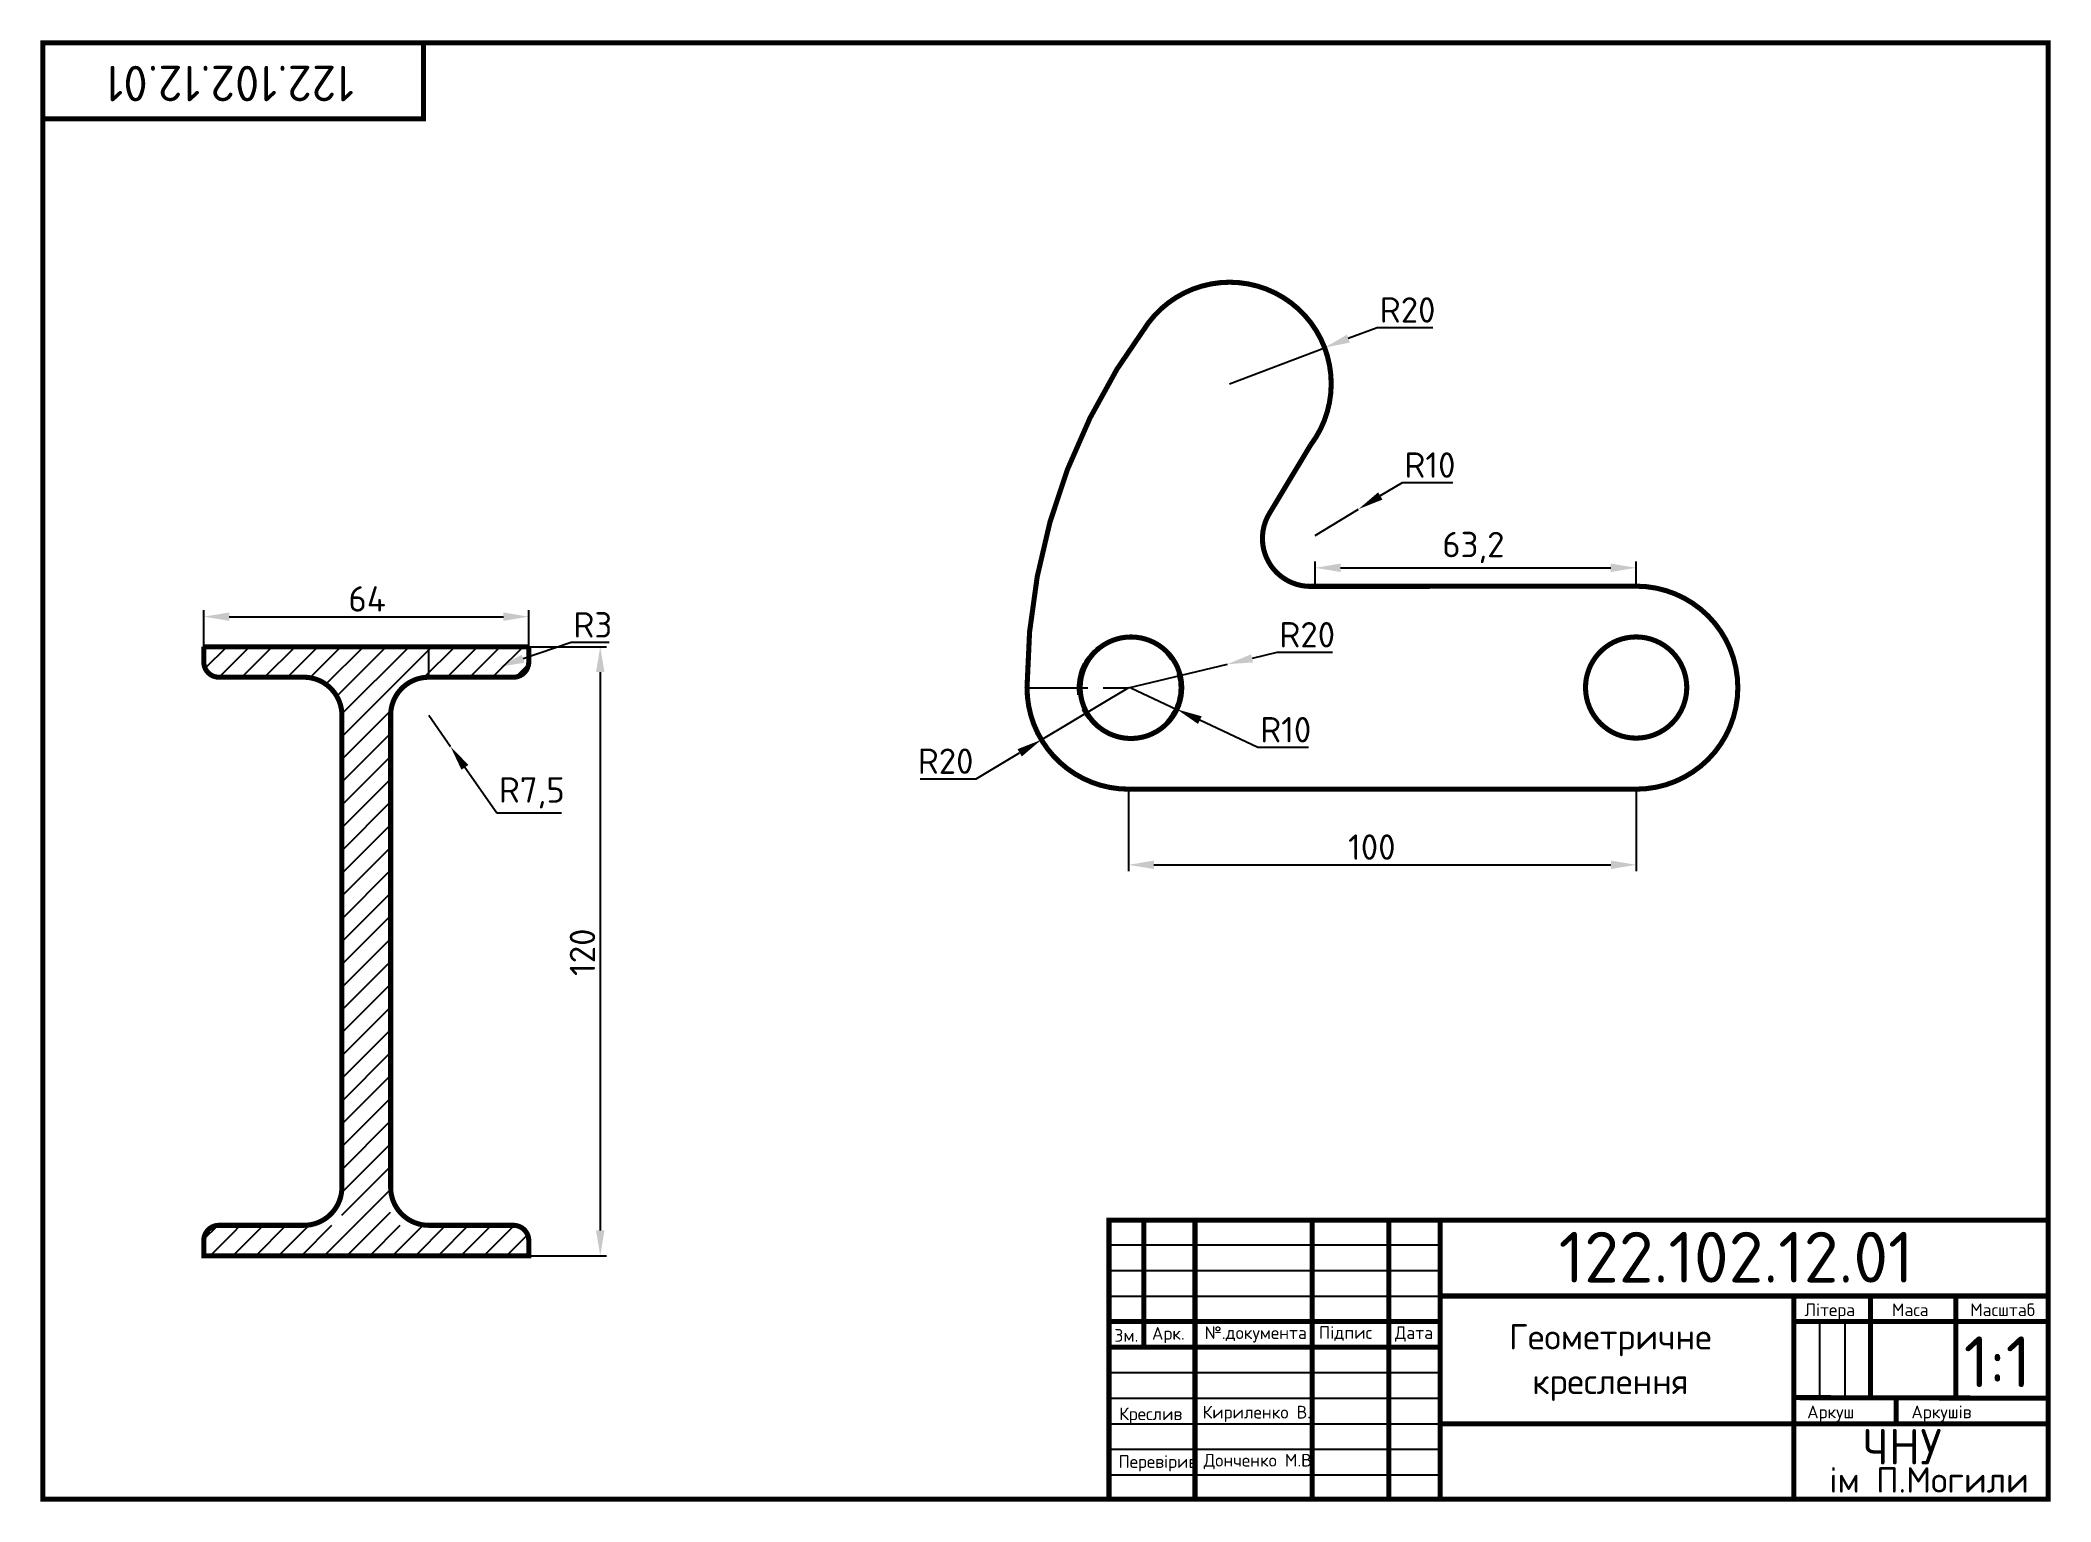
# Model space of a CAD drawing. Header units: millimetres. Extents: x 20 to 416, y 4 to 292.
import ezdxf
from ezdxf.enums import TextEntityAlignment as Align

# ---------------------------------------------------------------- set-up
doc = ezdxf.new("R2010")
doc.units = ezdxf.units.MM
doc.header["$PDMODE"] = 34
doc.header["$PDSIZE"] = -3
doc.linetypes.add('ACAD_ISO02W100', pattern=[15, 12, -3])
for name, color, linetype in [('Контур', 7, 'Continuous'), ('Розміри', 5, 'Continuous'), ('Штрихові', 114, 'ACAD_ISO02W100')]:
    doc.layers.add(name, color=color, linetype=linetype)
doc.styles.get("Standard").update_dxf_attribs({"font": 'isocpeur.ttf'})
doc.dimstyles.new('ESKD_', dxfattribs={"dimtxt": 5, "dimasz": 5, "dimexe": 1.25, "dimexo": 0, "dimgap": 1, "dimtad": 1, "dimtoh": 1, "dimdec": 1, "dimtxsty": 'Standard', "dimcen": 2.5, "dimclrd": 256, "dimclre": 256, "dimclrt": 256, "dimadec": 0, "dimazin": 0, "dimtfac": 1, "dimtdec": 1, "dimtmove": 0, "dimatfit": 3, "dimfxl": 1, "dimtfillclr": 256, "dimlwd": -1, "dimlwe": -1, "dimarcsym": 0})

# ---------------------------------------------------------------- blocks, each defined once
blk = doc.blocks.new('*D1')
at = {"layer": 'Defpoints', "color": 0, "transparency": 16777216}
for p in [(115.72, 178.91), (51.72, 172.98), (115.72, 172.98)]:
    blk.add_point(p, dxfattribs=at)
at = {"layer": 'Розміри', "transparency": 16777216}
for p, q in [((51.72, 172.98), (51.72, 180.16)), ((56.72, 178.91), (110.72, 178.91)), ((115.72, 172.98), (115.72, 180.16))]:
    blk.add_line(p, q, dxfattribs=at)
for points in [[(56.72, 179.74), (56.72, 178.08), (51.72, 178.91)], [(110.72, 179.74), (110.72, 178.08), (115.72, 178.91)]]:
    blk.add_solid(points, dxfattribs=at)
at = {"layer": 'Розміри', "transparency": 16777216, "insert": (83.9, 182.41), "char_height": 5, "attachment_point": 5}
blk.add_mtext('64', dxfattribs=at)
blk = doc.blocks.new('*D2')
at = {"layer": 'Defpoints', "color": 0, "transparency": 16777216}
for p in [(115.72, 172.98), (115.72, 52.98), (129.8, 52.98)]:
    blk.add_point(p, dxfattribs=at)
at = {"layer": 'Розміри', "transparency": 16777216}
for p, q in [((115.72, 172.98), (131.05, 172.98)), ((129.8, 167.98), (129.8, 57.98)), ((115.72, 52.98), (131.05, 52.98))]:
    blk.add_line(p, q, dxfattribs=at)
for points in [[(128.97, 167.98), (130.64, 167.98), (129.8, 172.98)], [(128.97, 57.98), (130.64, 57.98), (129.8, 52.98)]]:
    blk.add_solid(points, dxfattribs=at)
at = {"layer": 'Розміри', "transparency": 16777216, "insert": (126.3, 112.79), "char_height": 5, "attachment_point": 5, "rotation": 90}
blk.add_mtext('120', dxfattribs=at)
blk = doc.blocks.new('*D3')
at = {"layer": 'Defpoints', "color": 0, "transparency": 16777216}
for p in [(96.02, 159.48), (100.3, 153.33)]:
    blk.add_point(p, dxfattribs=at)
at = {"layer": 'Розміри', "transparency": 16777216}
for p, q in [((96.02, 159.48), (100.3, 153.33)), ((109.44, 140.19), (103.16, 149.22)), ((122.19, 140.19), (109.44, 140.19))]:
    blk.add_line(p, q, dxfattribs=at)
blk.add_solid([(103.84, 149.7), (102.47, 148.75), (100.3, 153.33)], dxfattribs=at)
at = {"layer": 'Розміри', "transparency": 16777216, "insert": (116.32, 144.19), "char_height": 5, "attachment_point": 5}
blk.add_mtext('R7,5', dxfattribs=at)
blk = doc.blocks.new('*D4')
at = {"layer": 'Defpoints', "color": 0, "transparency": 16777216}
for p in [(109.87, 169.03), (112.72, 169.98)]:
    blk.add_point(p, dxfattribs=at)
at = {"layer": 'Розміри', "transparency": 16777216}
for p, q in [((124.09, 173.8), (114.61, 170.62)), ((131.59, 173.8), (124.09, 173.8))]:
    blk.add_line(p, q, dxfattribs=at)
blk.add_solid([(114.35, 171.41), (114.88, 169.83), (109.87, 169.03)], dxfattribs=at)
at = {"layer": 'Розміри', "transparency": 16777216, "insert": (128.34, 177.3), "char_height": 5, "attachment_point": 5}
blk.add_mtext('R3', dxfattribs=at)
blk = doc.blocks.new('*D5')
at = {"layer": 'Defpoints', "color": 0, "transparency": 16777216}
for p in [(233.86, 144.92), (333.86, 144.92), (333.86, 130.01)]:
    blk.add_point(p, dxfattribs=at)
at = {"layer": 'Розміри', "transparency": 16777216}
for p, q in [((233.86, 144.92), (233.86, 128.76)), ((333.86, 144.92), (333.86, 128.76)), ((238.86, 130.01), (328.86, 130.01))]:
    blk.add_line(p, q, dxfattribs=at)
for points in [[(238.86, 130.85), (238.86, 129.18), (233.86, 130.01)], [(328.86, 130.85), (328.86, 129.18), (333.86, 130.01)]]:
    blk.add_solid(points, dxfattribs=at)
at = {"layer": 'Розміри', "transparency": 16777216, "insert": (281.77, 133.51), "char_height": 5, "attachment_point": 5}
blk.add_mtext('100', dxfattribs=at)
blk = doc.blocks.new('*D6')
at = {"layer": 'Defpoints', "color": 0, "transparency": 16777216}
for p in [(333.83, 188.54), (270.61, 184.92), (333.83, 184.92)]:
    blk.add_point(p, dxfattribs=at)
at = {"layer": 'Розміри', "transparency": 16777216}
for p, q in [((270.61, 184.92), (270.61, 189.79)), ((275.61, 188.54), (328.83, 188.54)), ((333.83, 184.92), (333.83, 189.79))]:
    blk.add_line(p, q, dxfattribs=at)
for points in [[(275.61, 189.37), (275.61, 187.7), (270.61, 188.54)], [(328.83, 189.37), (328.83, 187.7), (333.83, 188.54)]]:
    blk.add_solid(points, dxfattribs=at)
at = {"layer": 'Розміри', "transparency": 16777216, "insert": (301.77, 192.54), "char_height": 5, "attachment_point": 5}
blk.add_mtext('63,2', dxfattribs=at)
blk = doc.blocks.new('*D7')
at = {"layer": 'Defpoints', "color": 0, "transparency": 16777216}
for p in [(279.17, 200.11), (270.61, 194.92)]:
    blk.add_point(p, dxfattribs=at)
at = {"layer": 'Розміри', "transparency": 16777216}
for p, q in [((287.72, 205.29), (283.44, 202.7)), ((297.72, 205.29), (287.72, 205.29)), ((270.61, 194.92), (279.17, 200.11))]:
    blk.add_line(p, q, dxfattribs=at)
blk.add_solid([(283.01, 203.41), (283.87, 201.98), (279.17, 200.11)], dxfattribs=at)
at = {"layer": 'Розміри', "transparency": 16777216, "insert": (293.22, 208.79), "char_height": 5, "attachment_point": 5}
blk.add_mtext('R10', dxfattribs=at)
blk = doc.blocks.new('*D8')
at = {"layer": 'Defpoints', "color": 0, "transparency": 16777216}
for p in [(272.47, 231.91), (253.77, 224.81)]:
    blk.add_point(p, dxfattribs=at)
at = {"layer": 'Розміри', "transparency": 16777216}
for p, q in [((282.82, 235.85), (277.14, 233.69)), ((293.82, 235.85), (282.82, 235.85)), ((253.77, 224.81), (272.47, 231.91))]:
    blk.add_line(p, q, dxfattribs=at)
blk.add_solid([(276.85, 234.47), (277.44, 232.91), (272.47, 231.91)], dxfattribs=at)
at = {"layer": 'Розміри', "transparency": 16777216, "insert": (288.82, 239.35), "char_height": 5, "attachment_point": 5}
blk.add_mtext('R20', dxfattribs=at)
blk = doc.blocks.new('*D9')
at = {"layer": 'Defpoints', "color": 0, "transparency": 16777216}
for p in [(253.32, 169.54), (233.86, 164.92)]:
    blk.add_point(p, dxfattribs=at)
at = {"layer": 'Розміри', "transparency": 16777216}
for p, q in [((263.05, 171.85), (258.18, 170.7)), ((274.05, 171.85), (263.05, 171.85)), ((233.86, 164.92), (253.32, 169.54))]:
    blk.add_line(p, q, dxfattribs=at)
blk.add_solid([(257.99, 171.51), (258.38, 169.89), (253.32, 169.54)], dxfattribs=at)
at = {"layer": 'Розміри', "transparency": 16777216, "insert": (269.05, 175.35), "char_height": 5, "attachment_point": 5}
blk.add_mtext('R20', dxfattribs=at)
blk = doc.blocks.new('*D10')
at = {"layer": 'Defpoints', "color": 0, "transparency": 16777216}
for p in [(234.33, 164.91), (243.38, 160.65)]:
    blk.add_point(p, dxfattribs=at)
at = {"layer": 'Розміри', "transparency": 16777216}
for p, q in [((234.33, 164.91), (243.38, 160.65)), ((259.32, 153.14), (247.9, 158.52)), ((269.32, 153.14), (259.32, 153.14))]:
    blk.add_line(p, q, dxfattribs=at)
blk.add_solid([(248.25, 159.28), (247.54, 157.77), (243.38, 160.65)], dxfattribs=at)
at = {"layer": 'Розміри', "transparency": 16777216, "insert": (264.82, 156.64), "char_height": 5, "attachment_point": 5}
blk.add_mtext('R10', dxfattribs=at)
blk = doc.blocks.new('*D11')
at = {"transparency": 16777216}
for p, q in [((233.86, 164.92), (216.7, 154.65)), ((203.83, 146.94), (212.41, 152.08)), ((192.83, 146.94), (203.83, 146.94))]:
    blk.add_line(p, q, dxfattribs=at)
blk.add_solid([(211.98, 152.8), (212.84, 151.37), (216.7, 154.65)], dxfattribs=at)
at = {"layer": 'Defpoints', "color": 0, "transparency": 16777216}
for p in [(233.86, 164.92), (216.7, 154.65)]:
    blk.add_point(p, dxfattribs=at)
at = {"transparency": 16777216, "insert": (197.83, 150.44), "char_height": 5, "attachment_point": 5}
blk.add_mtext('R20', dxfattribs=at)

msp = doc.modelspace()

# ---------------------------------------------------------------- hatches: boundary and pattern name
at = {"layer": 'Контур'}
h = msp.add_hatch(dxfattribs=at)
h.set_pattern_fill('ANSI31', color=256)
h.paths.add_polyline_path([(78.92, 172.98), (54.72, 172.98, -0.414214), (57.72, 169.98, -0.414214), (54.72, 166.98), (71.42, 166.98, -0.414214), (78.92, 159.48)])
h.paths.add_polyline_path([(83.72, 172.98), (78.92, 172.98), (78.92, 159.48), (78.92, 58.98), (83.72, 58.98)])
h.paths.add_polyline_path([(88.52, 172.98), (83.72, 172.98), (83.72, 58.98), (88.52, 58.98)])
h.paths.add_polyline_path([(96.02, 172.98), (88.52, 172.98), (88.52, 159.48, -0.414214), (96.02, 166.98)])
h.paths.add_polyline_path([(112.72, 172.98), (96.02, 172.98), (96.02, 166.98), (112.75, 166.98, -0.417178), (109.72, 169.98, -0.414214)])
h.paths.add_polyline_path([(109.72, 169.98, 1), (115.72, 169.98, 1)])
h.paths.add_polyline_path([(57.72, 169.98, 0.414214), (54.72, 172.98, 0.414214), (51.72, 169.98, 1)])
h.paths.add_polyline_path([(51.72, 55.98, 1), (57.72, 55.98, 1)])
h.paths.add_polyline_path([(78.92, 58.98), (54.72, 58.98, -0.414214), (57.72, 55.98, -0.414214), (54.72, 52.98), (78.92, 52.98)])
h.paths.add_polyline_path([(83.72, 58.98), (78.92, 58.98), (78.92, 52.98), (83.72, 52.98)])
h.paths.add_polyline_path([(88.52, 58.98), (83.72, 58.98), (83.72, 52.98), (88.52, 52.98)])
h.paths.add_polyline_path([(112.72, 58.98), (88.52, 58.98), (88.52, 52.98), (112.72, 52.98, -0.414214), (109.72, 55.98, -0.414214)])
h.paths.add_polyline_path([(115.72, 55.98, 0.414214), (112.72, 58.98, 0.414214), (109.72, 55.98, 0.414214), (112.72, 52.98, 0.414214)])

# ---------------------------------------------------------------- linework, layer by layer
for p, q in [((96.02, 166.98), (96.02, 172.98)), ((236.86, 60), (236.86, 34.98)), ((246.94, 60), (246.94, 5)), ((270.02, 60), (270.02, 5)), ((285.13, 60), (285.13, 5)), ((295.21, 60), (295.21, 5)), ((230, 55.12), (295.21, 55.12)), ((230, 50.09), (295.21, 50.09)), ((230, 45.05), (295.21, 45.05)), ((415, 45.05), (295.21, 45.05)), ((364.88, 45.05), (364.88, 5)), ((379.99, 45.05), (379.99, 24.91)), ((396.78, 45.05), (396.78, 24.91)), ((230, 40.02), (295.21, 40.02)), ((415, 40.02), (364.88, 40.02)), ((369.92, 40.02), (369.92, 24.91)), ((374.96, 40.02), (374.96, 24.91)), ((230, 34.98), (295.21, 34.98)), ((230, 29.95), (295.21, 29.95)), ((230, 24.91), (295.21, 24.91)), ((415, 24.91), (364.88, 24.91)), ((385.03, 19.88), (385.03, 24.91)), ((396.78, 24.91), (396.78, 24.91)), ((230, 19.88), (295.21, 19.88)), ((415, 19.88), (295.21, 19.88)), ((230, 14.85), (295.21, 14.85)), ((230, 9.81), (295.21, 9.81))]:
    msp.add_line(p, q, dxfattribs=at)
at = {"layer": 'Контур', "const_width": 1}
for points in [[(20, 5), (415, 5), (415, 292), (20, 292)], [(20, 277), (95, 277), (95, 292), (20, 292)]]:
    msp.add_lwpolyline(points, close=True, dxfattribs=at)
for points in [[(213.86, 164.92, -0.161908), (237.76, 236.79, -0.443866), (267.29, 239.55, -0.387334), (269.7, 212.71, 4.227422)], [(269.7, 212.71), (261.58, 199.21, 0.616883), (270.61, 184.92, -0.07662)], [(233.86, 144.92), (333.86, 144.92, 1), (333.86, 184.92, 0.506467)], [(234.36, 174.91, -1.022373), (233.86, 154.92, -0.978117), (234.36, 174.91, 0.219737)], [(333.86, 174.92, -2.404394), (323.86, 164.92, -0.415905), (333.86, 174.92, -0.590299)], [(51.72, 172.98), (115.72, 172.98, -2.845887)], [(51.72, 172.98), (51.72, 169.98, 0.414214), (54.72, 166.98), (71.42, 166.98, -0.414214), (78.92, 159.48), (78.92, 66.48, -0.414214), (71.42, 58.98, -3.134347)], [(115.72, 172.98), (115.72, 169.98, -0.414214), (112.72, 166.98)], [(96.02, 166.98, 0.414214), (88.52, 159.48, -0.519834)], [(233.86, 144.92, -0.414214), (213.86, 164.92, -35.645918)], [(88.52, 159.48), (88.52, 66.48, 0.414214), (96.02, 58.98)], [(96.02, 58.98), (112.72, 58.98, -0.414214), (115.72, 55.98), (115.72, 52.98), (51.72, 52.98), (51.72, 55.98, -0.414214), (54.72, 58.98), (71.42, 58.98)]]:
    msp.add_lwpolyline(points, format="xyb", dxfattribs=at)
for points in [[(269.68, 184.88), (333.86, 184.92)], [(112.75, 166.98), (96.02, 166.98)], [(415, 5), (415, 60), (230, 60), (230, 5)], [(236.86, 34.98), (236.86, 60)], [(246.94, 5), (246.94, 60)], [(270.02, 5), (270.02, 60)], [(285.13, 5), (285.13, 60)], [(295.21, 5), (295.21, 60)], [(295.21, 45.05), (415, 45.05)], [(364.88, 5), (364.88, 45.05)], [(379.99, 24.91), (379.99, 45.05)], [(396.78, 24.95), (396.78, 45.05)], [(230, 40.02), (295.21, 40.02)], [(415, 40.02), (364.88, 40.02)], [(230, 34.98), (295.21, 34.98)], [(364.88, 25.03), (415, 24.91)], [(385.03, 19.88), (385.03, 24.91)], [(295.21, 19.88), (415, 19.88)]]:
    msp.add_lwpolyline(points, dxfattribs=at)
at = {"layer": 'Контур'}
msp.add_circle((333.86, 164.92), 10, dxfattribs=at)
at = {"layer": 'Штрихові'}
for q in [(213.86, 164.92), (233.86, 164.92)]:
    msp.add_line((213.86, 164.92), q, dxfattribs=at)
msp.add_circle((233.86, 164.92), 10, dxfattribs=at)

# ---------------------------------------------------------------- texts
at = {"layer": 'Контур'}
msp.add_text('122.102.12.01', height=7, rotation=180, dxfattribs=at).set_placement((81.3, 287.46))
for s, height, p in [('122.102.12.01', 10, (318.58, 47.7)), ('Зм.', 2.5, (231.08, 36.04)), ('Арк.', 2.5, (238.47, 36.45)), ('№.документа', 2.5, (248.85, 36.57)), ('Підпис', 2.5, (271.36, 36.6)), ('Дата', 2.5, (286.32, 36.57)), ('1:1', 10, (398.36, 27.09)), ('Креслив', 2.5, (232, 20.59)), ('Кириленко В.', 2.5, (248.42, 20.91)), ('Аркушів', 2.5, (388.05, 20.96)), ('ЧНУ', 7, (378.44, 11.86)), ('Перевірив', 2.5, (231.87, 11.18)), ('Донченко М.В.', 2.5, (248.67, 11.44)), ('ім П.Могили', 5, (371.9, 6.31))]:
    msp.add_text(s, height=height, dxfattribs=at).set_placement(p)
for s, height, p in [('Літера', 2.5, (371.97, 41.08)), ('Маса', 2.5, (387.83, 41.08)), ('Масштаб', 2.5, (406.01, 41.08)), ('Геометричне', 5, (328.75, 34.52)), ('креслення', 5, (328.75, 25.73)), ('Аркуш', 2.5, (372.17, 20.96))]:
    msp.add_text(s, height=height, dxfattribs=at).set_placement(p, align=Align.CENTER)

# ---------------------------------------------------------------- dimensions: what is measured, and where the dimension line sits
dim = msp.add_radius_dim(center=(233.86, 164.92), mpoint=(216.7, 154.65), dimstyle='ESKD_')
dim.commit()
dim.dimension.update_dxf_attribs({"geometry": '*D11', "text_midpoint": (197.83, 150.44)})
at = {"layer": 'Розміри'}
for center, mpoint, picture, middle in [((253.77, 224.81), (272.47, 231.91), '*D8', (288.82, 235.85)), ((112.72, 169.98), (109.87, 169.03), '*D4', (128.34, 173.8)), ((234.33, 164.91), (243.38, 160.65), '*D10', (264.82, 153.14))]:
    dim = msp.add_radius_dim(center=center, mpoint=mpoint, dimstyle='ESKD_', dxfattribs=at)
    dim.commit()
    dim.dimension.update_dxf_attribs({"geometry": picture, "text_midpoint": middle, "dimtype": 164})
for center, mpoint, picture, middle in [((270.61, 194.92), (279.17, 200.11), '*D7', (293.22, 208.79)), ((233.86, 164.92), (253.32, 169.54), '*D9', (269.05, 175.35)), ((96.02, 159.48), (100.3, 153.33), '*D3', (116.32, 144.19))]:
    dim = msp.add_radius_dim(center=center, mpoint=mpoint, dimstyle='ESKD_', dxfattribs=at)
    dim.commit()
    dim.dimension.update_dxf_attribs({"geometry": picture, "text_midpoint": middle})
for base, p1, p2, picture, middle in [((333.83, 188.54), (270.61, 184.92), (333.83, 184.92), '*D6', (301.77, 188.54)), ((115.72, 178.91), (51.72, 172.98), (115.72, 172.98), '*D1', (83.9, 178.91)), ((333.86, 130.01), (233.86, 144.92), (333.86, 144.92), '*D5', (281.77, 130.01))]:
    dim = msp.add_linear_dim(base=base, p1=p1, p2=p2, dimstyle='ESKD_', dxfattribs=at)
    dim.commit()
    dim.dimension.update_dxf_attribs({"geometry": picture, "text_midpoint": middle, "dimtype": 160})
dim = msp.add_linear_dim(base=(129.8, 52.98), p1=(115.72, 172.98), p2=(115.72, 52.98), angle=90, dimstyle='ESKD_', dxfattribs=at)
dim.commit()
dim.dimension.update_dxf_attribs({"geometry": '*D2', "text_midpoint": (129.8, 112.79), "dimtype": 160})

doc.saveas('drawing.dxf')
